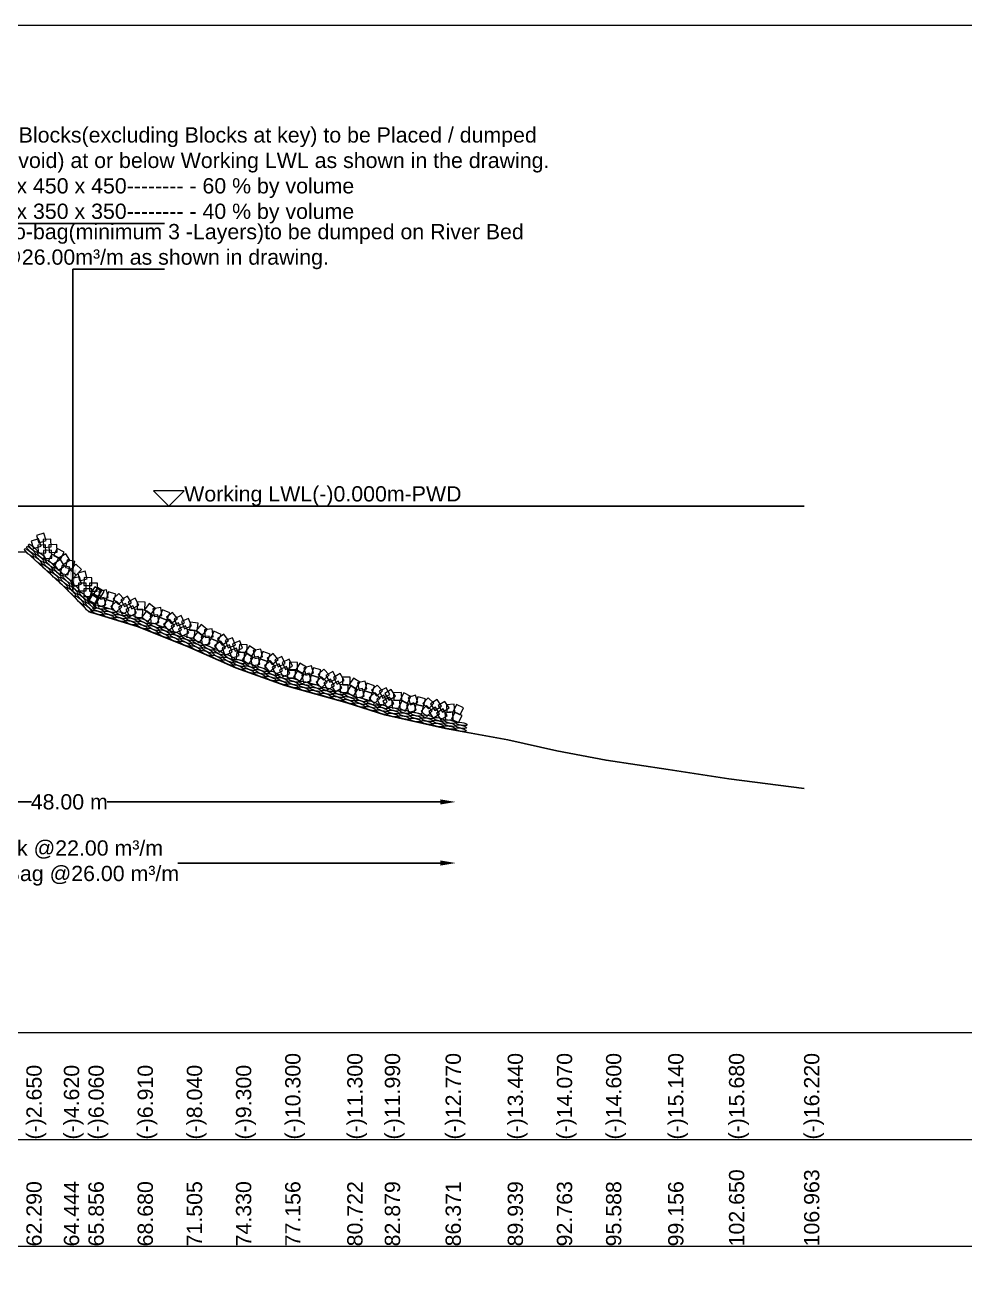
# Model space of a CAD drawing. Header units: inches. Extents: x 66615 to 414904, y -29123 to 90068.
# Drawn here: x 237251 to 240329, y 28355 to 32455 of the extents above; entities that cross this region are included whole.
import ezdxf

# ---------------------------------------------------------------- set-up
doc = ezdxf.new("R2010")
doc.units = ezdxf.units.IN
doc.header["$LTSCALE"] = 7
doc.header["$MEASUREMENT"] = 0
doc.header["$PDMODE"] = 3
for name, color, linetype, lineweight in [('Cross section Data Border', 7, 'Continuous', 9), ('Cross Section Labels', 7, 'Continuous', 9), ('Existing_Bed_Level for Xsection', 7, 'Continuous', 25), ('Long Section Labels', 7, 'Continuous', 9)]:
    doc.layers.add(name, color=color, linetype=linetype, lineweight=lineweight)
doc.styles.get("Standard").update_dxf_attribs({"font": 'arial.ttf'})
doc.dimstyles.new('Appron Lebeling Style', dxfattribs={"dimtxt": 50, "dimasz": 50, "dimexe": 0.18, "dimexo": 0.0625, "dimgap": 0.09, "dimtad": 0, "dimtih": 1, "dimtoh": 1, "dimdec": 4, "dimzin": 0, "dimdsep": 46, "dimtxsty": 'Standard', "dimcen": 0.09, "dimse1": 1, "dimse2": 1, "dimadec": 0, "dimazin": 0, "dimtfac": 1, "dimtdec": 4, "dimtofl": 0, "dimtmove": 0, "dimatfit": 3, "dimfxl": 1, "dimtolj": 1, "dimtzin": 0, "dimarcsym": 0})
doc.dimstyles.get("Standard").update_dxf_attribs({"dimtxt": 0.18, "dimasz": 0.18, "dimexe": 0.18, "dimexo": 0.0625, "dimgap": 0.09, "dimtad": 0, "dimtih": 1, "dimtoh": 1, "dimdec": 4, "dimzin": 0, "dimdsep": 46, "dimtxsty": 'Standard', "dimcen": 0.09, "dimadec": 0, "dimazin": 0, "dimtfac": 1, "dimtdec": 4, "dimtofl": 0, "dimtmove": 0, "dimatfit": 3, "dimfxl": 1, "dimtolj": 1, "dimtzin": 0, "dimarcsym": 0})

# ---------------------------------------------------------------- blocks, each defined once
blk = doc.blocks.new('*D13')
at = {"layer": 'Cross Section Labels', "color": 0, "lineweight": -2}
for p, q in [((236180.7, 29910.4), (237272.5, 29910.4)), ((238611.5, 29910.4), (237519.7, 29910.4))]:
    blk.add_line(p, q, dxfattribs=at)
at = {"layer": 'Cross Section Labels', "color": 0}
for points in [[(236180.7, 29918.7), (236180.7, 29902.1), (236130.7, 29910.4)], [(238611.5, 29918.7), (238611.5, 29902.1), (238661.5, 29910.4)]]:
    blk.add_solid(points, dxfattribs=at)
at = {"layer": 'Defpoints', "color": 0}
for p in [(236130.7, 30879.4), (238661.5, 30145.3), (238661.5, 29910.4)]:
    blk.add_point(p, dxfattribs=at)
at = {"layer": 'Cross Section Labels', "color": 0, "insert": (237396.1, 29910.4), "char_height": 50, "attachment_point": 5}
blk.add_mtext('\\A1;48.00 m', dxfattribs=at)
blk = doc.blocks.new('*D14')
at = {"layer": 'Cross Section Labels', "color": 0, "lineweight": -2}
for p, q in [((236180.7, 29710.4), (237040.5, 29710.4)), ((238611.5, 29710.4), (237751.7, 29710.4))]:
    blk.add_line(p, q, dxfattribs=at)
at = {"layer": 'Cross Section Labels', "color": 0}
for points in [[(236180.7, 29718.7), (236180.7, 29702.1), (236130.7, 29710.4)], [(238611.5, 29718.7), (238611.5, 29702.1), (238661.5, 29710.4)]]:
    blk.add_solid(points, dxfattribs=at)
at = {"layer": 'Defpoints', "color": 0}
for p in [(236130.7, 30879.4), (238661.5, 30145.3), (238661.5, 29710.4)]:
    blk.add_point(p, dxfattribs=at)
at = {"layer": 'Cross Section Labels', "color": 0, "insert": (237396.1, 29710.4), "char_height": 50, "attachment_point": 5}
blk.add_mtext('\\A1;Block @22.00 m³/m ^JGoo Bag @26.00 m³/m ', dxfattribs=at)

msp = doc.modelspace()

# ---------------------------------------------------------------- linework, layer by layer
at = {"layer": 'Cross section Data Border'}
msp.add_lwpolyline([(234660.9187, 29154.87399), (240702.50665, 29154.87399), (240702.50665, 28454.87399), (234660.9187, 28454.87399)], close=True, dxfattribs=at)
msp.add_lwpolyline([(234660.9187, 28804.87399), (240702.50665, 28804.87399)], dxfattribs=at)
at = {"layer": 'Cross Section Labels'}
for points in [[(234560.9187, 32454.87399), (244560.9187, 32454.87399), (244560.9187, 25383.87399), (234560.9187, 25383.87399)], [(237722.3202, 30879.41399), (237772.3202, 30929.41399), (237672.3202, 30929.41399)]]:
    msp.add_lwpolyline(points, close=True, dxfattribs=at)
at = {"layer": 'Existing_Bed_Level for Xsection'}
for points in [[(235560.9187, 30879.41399), (239802.00194, 30879.41399)], [(237136.98761, 30731.21399), (237255.64297, 30728.36399), (237378.42827, 30616.07399), (237458.91964, 30533.99399), (237619.91705, 30485.54399), (237780.93209, 30421.13399), (237941.96274, 30349.31399), (238103.0073, 30292.31399), (238306.27258, 30235.31399), (238429.26069, 30195.98399), (238628.29677, 30151.52399), (238831.64864, 30113.33399), (238992.63209, 30077.42399), (239153.62955, 30047.21399), (239357.05035, 30016.43399), (239556.1769, 29985.65399), (239802.00194, 29954.87399)]]:
    msp.add_lwpolyline(points, dxfattribs=at)
at = {"layer": 'Long Section Labels'}
for points in [[(237303.53708, 30747.71204), (237295.78527, 30772.16265), (237271.33467, 30764.41084), (237279.08647, 30739.96024)], [(237320.84735, 30766.64024), (237313.09555, 30791.09085), (237288.64495, 30783.33904), (237296.39675, 30758.88844)], [(237318.60962, 30752.13055), (237292.98469, 30750.99671), (237294.11853, 30725.37178), (237319.74346, 30726.50562)], [(237335.91989, 30771.05875), (237310.29497, 30769.92491), (237311.42881, 30744.29998), (237337.05373, 30745.43382)], [(237355.99168, 30728.1342), (237354.83744, 30753.75822), (237329.21342, 30752.60397), (237330.36767, 30726.97995)], [(237338.6814, 30709.206), (237337.52716, 30734.83002), (237311.90314, 30733.67577), (237313.05739, 30708.05175)], [(237361.51184, 30709.60508), (237338.746, 30721.42198), (237326.9291, 30698.65614), (237349.69494, 30686.83924)], [(237378.82212, 30728.53328), (237356.05628, 30740.35018), (237344.23938, 30717.58434), (237367.00522, 30705.76744)], [(237398.16938, 30701.83677), (237384.37071, 30723.45896), (237362.74852, 30709.66029), (237376.54719, 30688.0381)], [(237380.8591, 30682.90857), (237367.06043, 30704.53076), (237345.43824, 30690.73209), (237359.23691, 30669.1099)], [(237397.36995, 30679.26109), (237372.32583, 30684.80313), (237366.78379, 30659.759), (237391.82792, 30654.21697)], [(237419.12431, 30653.00873), (237400.19611, 30670.31901), (237382.88583, 30651.39081), (237401.81403, 30634.08053)], [(237414.68023, 30698.18929), (237389.63611, 30703.73133), (237384.09407, 30678.6872), (237409.1382, 30673.14517)], [(237436.43459, 30671.93693), (237417.50639, 30689.24721), (237400.19611, 30670.31901), (237419.12431, 30653.00873)], [(237436.51825, 30623.39305), (237430.10708, 30648.2289), (237405.27123, 30641.81773), (237411.6824, 30616.98188)], [(237454.8319, 30641.35225), (237448.42073, 30666.1881), (237423.58488, 30659.77693), (237429.99605, 30634.94108)], [(237470.12235, 30644.94485), (237444.47367, 30645.2057), (237444.21283, 30619.55702), (237469.8615, 30619.29618)], [(237451.8087, 30626.98565), (237426.16002, 30627.2465), (237425.89918, 30601.59783), (237451.54785, 30601.33698)], [(237469.51736, 30583.03344), (237469.75778, 30608.68232), (237444.10891, 30608.92274), (237443.86848, 30583.27387)], [(237492.33573, 30582.19083), (237470.24594, 30595.22784), (237457.20893, 30573.13805), (237479.29872, 30560.10104)], [(237493.981, 30576.6608), (237472.17182, 30590.16198), (237458.67064, 30568.35279), (237480.47983, 30554.85161)], [(237487.83101, 30600.99264), (237488.07143, 30626.64151), (237462.42256, 30626.88194), (237462.18213, 30601.23306)], [(237501.37258, 30601.2227), (237479.56339, 30614.72388), (237466.06221, 30592.91469), (237487.8714, 30579.41351)], [(237510.64938, 30600.15002), (237488.55959, 30613.18704), (237475.52258, 30591.09725), (237497.61237, 30578.06024)], [(237517.83221, 30605.09475), (237492.86168, 30599.23004), (237498.72639, 30574.2595), (237523.69692, 30580.12421)], [(237548.81794, 30590.87071), (237524.25604, 30598.26229), (237516.86447, 30573.70038), (237541.42637, 30566.30881)], [(237575.53228, 30574.35143), (237557.94565, 30593.02315), (237539.27394, 30575.43652), (237556.86057, 30556.7648)], [(237510.44064, 30580.53284), (237485.4701, 30574.66813), (237491.33481, 30549.6976), (237516.30535, 30555.56231)], [(237541.42637, 30566.30881), (237516.86447, 30573.70038), (237509.47289, 30549.13848), (237534.0348, 30541.74691)], [(237568.14071, 30549.78953), (237550.55408, 30568.46124), (237531.88236, 30550.87461), (237549.46899, 30532.2029)], [(237579.80699, 30560.3063), (237557.20763, 30548.17404), (237569.33989, 30525.57469), (237591.93925, 30537.70695)], [(237587.19856, 30584.86821), (237564.59921, 30572.73595), (237576.73147, 30550.13659), (237599.33082, 30562.26885)], [(237616.50531, 30530.32921), (237604.35506, 30552.91889), (237581.76537, 30540.76864), (237593.91563, 30518.17895)], [(237623.89689, 30554.89111), (237611.74663, 30577.4808), (237589.15695, 30565.33054), (237601.3072, 30542.74086)], [(237644.29667, 30565.14962), (237618.65845, 30565.9271), (237617.88097, 30540.28889), (237643.51919, 30539.51141)], [(237678.73108, 30544.52966), (237658.19611, 30559.89968), (237642.82609, 30539.36471), (237663.36106, 30523.99469)], [(237695.46784, 30546.93659), (237670.07772, 30543.29453), (237673.71979, 30517.90441), (237699.1099, 30521.54648)], [(237636.90509, 30540.58772), (237611.26688, 30541.3652), (237610.4894, 30515.72698), (237636.12761, 30514.9495)], [(237669.2044, 30520.71443), (237648.66943, 30536.08445), (237633.29941, 30515.54948), (237653.83438, 30500.17946)], [(237685.94116, 30523.12137), (237660.55104, 30519.4793), (237664.19311, 30494.08919), (237689.58322, 30497.73125)], [(237715.55331, 30506.22287), (237691.73808, 30515.74955), (237682.2114, 30491.93433), (237706.02663, 30482.40765)], [(237725.07999, 30530.0381), (237701.26476, 30539.56478), (237691.73808, 30515.74955), (237715.55331, 30506.22287)], [(237740.70847, 30487.41435), (237724.83515, 30507.56281), (237704.68669, 30491.68949), (237720.56001, 30471.54103)], [(237750.23514, 30511.22957), (237734.36183, 30531.37803), (237714.21337, 30515.50471), (237730.08669, 30495.35626)], [(237762.78257, 30520.67769), (237739.20226, 30510.58355), (237749.2964, 30487.00324), (237772.8767, 30497.09738)], [(237796.69729, 30487.58411), (237786.58438, 30511.15637), (237763.01212, 30501.04346), (237773.12503, 30477.4712)], [(237753.25589, 30496.86246), (237729.67558, 30486.76833), (237739.76972, 30463.18802), (237763.35003, 30473.28216)], [(237787.17061, 30463.76889), (237777.0577, 30487.34115), (237753.48544, 30477.22824), (237763.59835, 30453.65598)], [(237808.39483, 30472.19034), (237782.92479, 30475.22346), (237779.89167, 30449.75343), (237805.36171, 30446.72031)], [(237817.92151, 30496.00556), (237792.45147, 30499.03869), (237789.41835, 30473.56865), (237814.88839, 30470.53553)], [(237837.15159, 30451.85923), (237817.23145, 30468.01815), (237801.07253, 30448.09802), (237820.99266, 30431.9391)], [(237847.5995, 30475.28494), (237827.67936, 30491.44386), (237811.52044, 30471.52373), (237831.44057, 30455.3648)], [(237864.41737, 30477.03753), (237838.90456, 30474.38811), (237841.55398, 30448.87531), (237867.06678, 30451.52473)], [(237893.34819, 30458.9974), (237869.92248, 30469.44531), (237859.47457, 30446.01961), (237882.90027, 30435.5717)], [(237853.96945, 30453.61182), (237828.45665, 30450.96241), (237831.10607, 30425.4496), (237856.61887, 30428.09902)], [(237882.90027, 30435.5717), (237859.47457, 30446.01961), (237849.02666, 30422.59391), (237872.45236, 30412.14599)], [(237907.30303, 30415.79676), (237892.2273, 30436.54875), (237871.47531, 30421.47302), (237886.55104, 30400.72103)], [(237917.75094, 30439.22246), (237902.67521, 30459.97445), (237881.92323, 30444.89872), (237896.99895, 30424.14674)], [(237920.20926, 30424.74851), (237896.25334, 30415.58136), (237905.42049, 30391.62545), (237929.37641, 30400.79259)], [(237930.65717, 30448.17421), (237906.70126, 30439.00707), (237915.8684, 30415.05115), (237939.82432, 30424.2183)], [(237963.25591, 30413.78358), (237954.06969, 30437.73218), (237930.12108, 30428.54596), (237939.3073, 30404.59736)], [(237978.94623, 30424.53918), (237953.37458, 30426.54246), (237951.37131, 30400.9708), (237976.94296, 30398.96753)], [(237952.80799, 30390.35787), (237943.62177, 30414.30648), (237919.67317, 30405.12026), (237928.85939, 30381.17165)], [(237970.38794, 30400.35906), (237944.81629, 30402.36234), (237942.81301, 30376.79069), (237968.38467, 30374.78741)], [(237998.61431, 30383.3211), (237977.47607, 30397.8503), (237962.94688, 30376.71206), (237984.08511, 30362.18287)], [(238007.1726, 30407.50122), (237986.03437, 30422.03041), (237971.50517, 30400.89218), (237992.64341, 30386.36298)], [(238015.24035, 30386.40118), (237990.01781, 30381.73793), (237994.68107, 30356.51539), (238019.90361, 30361.17864)], [(238023.79865, 30410.5813), (237998.57611, 30405.91805), (238003.23936, 30380.69551), (238028.4619, 30385.35876)], [(238054.06833, 30394.89102), (238029.88821, 30403.44932), (238021.32992, 30379.2692), (238045.51004, 30370.7109)], [(238079.96169, 30377.11249), (238063.28857, 30396.60427), (238043.79679, 30379.93114), (238060.46991, 30360.43936)], [(238092.11779, 30387.05903), (238068.96384, 30376.02196), (238080.00092, 30352.86801), (238103.15487, 30363.90508)], [(238045.51004, 30370.7109), (238021.32992, 30379.2692), (238012.77162, 30355.08908), (238036.95174, 30346.53079)], [(238071.4034, 30352.93237), (238054.73027, 30372.42415), (238035.2385, 30355.75103), (238051.91162, 30336.25925)], [(238083.5595, 30362.87892), (238060.40555, 30351.84184), (238071.44263, 30328.68789), (238094.59658, 30339.72497)], [(238118.78152, 30331.18029), (238107.726, 30354.32544), (238084.58085, 30343.26993), (238095.63636, 30320.12477)], [(238127.33981, 30355.36041), (238116.2843, 30378.50556), (238093.13914, 30367.45005), (238104.19466, 30344.30489)], [(238136.35488, 30342.78881), (238110.70655, 30343.08121), (238110.41415, 30317.43288), (238136.06248, 30317.14048)], [(238143.28055, 30367.48613), (238117.63221, 30367.77853), (238117.33982, 30342.1302), (238142.98815, 30341.8378)], [(238172.58095, 30352.36971), (238150.52029, 30365.45595), (238137.43405, 30343.39529), (238159.49471, 30330.30905)], [(238188.9644, 30356.55239), (238164.10926, 30350.21642), (238170.44524, 30325.36128), (238195.30038, 30331.69725)], [(238220.21364, 30342.917), (238195.51631, 30349.84266), (238188.59065, 30325.14534), (238213.28797, 30318.21968)], [(238247.23565, 30326.90597), (238229.299, 30345.2417), (238210.96327, 30327.30504), (238228.89993, 30308.96931)], [(238165.65529, 30327.67239), (238143.59463, 30340.75863), (238130.50838, 30318.69797), (238152.56905, 30305.61173)], [(238182.03874, 30331.85507), (238157.1836, 30325.51909), (238163.51958, 30300.66396), (238188.37471, 30306.99993)], [(238213.28797, 30318.21968), (238188.59065, 30325.14534), (238181.66498, 30300.44802), (238206.36231, 30293.52236)], [(238240.30999, 30302.20865), (238222.37333, 30320.54437), (238204.03761, 30302.60772), (238221.97426, 30284.27199)], [(238251.77526, 30312.94421), (238229.40943, 30300.38666), (238241.96698, 30278.02083), (238264.33281, 30290.57838)], [(238258.70092, 30337.64153), (238236.33509, 30325.08398), (238248.89265, 30302.71815), (238271.25848, 30315.2757)], [(238289.03403, 30283.66662), (238276.45867, 30306.02244), (238254.10285, 30293.44708), (238266.67821, 30271.09126)], [(238295.9597, 30308.36394), (238283.38434, 30330.71977), (238261.02851, 30318.1444), (238273.60387, 30295.78858)], [(238316.16179, 30319.00648), (238290.51346, 30319.29887), (238290.22106, 30293.65054), (238315.86939, 30293.35814)], [(238347.91239, 30302.43052), (238326.33856, 30316.30467), (238312.46441, 30294.73083), (238334.03825, 30280.85668)], [(238364.43617, 30306.019), (238339.36849, 30300.58447), (238344.80301, 30275.5168), (238369.87069, 30280.95132)], [(238309.23613, 30294.30916), (238283.58779, 30294.60155), (238283.2954, 30268.95322), (238308.94373, 30268.66082)], [(238340.09962, 30277.99933), (238318.52578, 30291.87348), (238304.65163, 30270.29964), (238326.22547, 30256.42549)], [(238356.62339, 30281.58781), (238331.55571, 30276.15328), (238336.99024, 30251.08561), (238362.05791, 30256.52013)], [(238387.35999, 30266.83314), (238362.9288, 30274.64591), (238355.11602, 30250.21472), (238379.54721, 30242.40195)], [(238395.17276, 30291.26433), (238370.74157, 30299.0771), (238362.9288, 30274.64591), (238387.35999, 30266.83314)], [(238413.78636, 30249.85699), (238396.52335, 30268.82832), (238377.55203, 30251.56531), (238394.81503, 30232.59399)], [(238421.59913, 30274.28818), (238404.33613, 30293.25951), (238385.3648, 30275.9965), (238402.62781, 30257.02518)], [(238425.63173, 30260.17164), (238402.82712, 30248.42972), (238414.56904, 30225.62512), (238437.37364, 30237.36703)], [(238433.4445, 30284.60283), (238410.6399, 30272.86091), (238422.38181, 30250.05631), (238445.18642, 30261.79822)], [(238464.26023, 30257.38295), (238450.50456, 30279.03253), (238428.85499, 30265.27686), (238442.61066, 30243.62728)], [(238483.86279, 30269.09312), (238458.23566, 30268.01021), (238459.31857, 30242.38308), (238484.9457, 30243.46599)], [(238513.93139, 30255.56909), (238491.20095, 30267.45395), (238479.31609, 30244.72351), (238502.04653, 30232.83866)], [(238530.06707, 30260.624), (238505.58731, 30252.96477), (238513.24654, 30228.48501), (238537.7263, 30236.14424)], [(238458.66843, 30232.34989), (238444.91276, 30253.99946), (238423.26319, 30240.24379), (238437.01886, 30218.59422)], [(238478.27099, 30244.06006), (238452.64385, 30242.97715), (238453.72677, 30217.35002), (238479.3539, 30218.43293)], [(238508.33959, 30230.53603), (238485.60915, 30242.42089), (238473.72429, 30219.69045), (238496.45473, 30207.80559)], [(238524.47527, 30235.59094), (238499.99551, 30227.9317), (238507.65474, 30203.45194), (238532.1345, 30211.11118)], [(238556.4105, 30223.65027), (238531.37743, 30229.24207), (238525.78563, 30204.20901), (238550.8187, 30198.61721)], [(238562.0023, 30248.68333), (238536.96923, 30254.27513), (238531.37743, 30229.24207), (238556.4105, 30223.65027)], [(238584.25194, 30209.11079), (238565.35818, 30226.45865), (238548.01032, 30207.56489), (238566.90408, 30190.21703)], [(238589.84374, 30234.14385), (238570.94998, 30251.49171), (238553.60212, 30232.59795), (238572.49588, 30215.25009)], [(238595.12524, 30220.44551), (238573.46472, 30206.70709), (238587.20315, 30185.04657), (238608.86367, 30198.78499)], [(238600.71704, 30245.47858), (238579.05652, 30231.74015), (238592.79495, 30210.07963), (238614.45547, 30223.81805)], [(238639.49168, 30218.24035), (238625.73601, 30239.88992), (238604.08643, 30226.13425), (238617.84211, 30204.48468)], [(238656.40024, 30230.95572), (238630.82498, 30228.99899), (238632.78171, 30203.42374), (238658.35696, 30205.38046)], [(238686.91279, 30218.46556), (238663.79006, 30229.56789), (238652.68773, 30206.44516), (238675.81046, 30195.34283)], [(238633.89988, 30193.20729), (238620.14421, 30214.85686), (238598.49463, 30201.10119), (238612.2503, 30179.45162)], [(238651.66587, 30205.74643), (238626.09061, 30203.7897), (238628.04734, 30178.21445), (238653.62259, 30180.17117)], [(238682.17842, 30193.25627), (238659.05569, 30204.3586), (238647.95336, 30181.23587), (238671.07609, 30170.13354)]]:
    msp.add_lwpolyline(points, close=True, dxfattribs=at)
for centre, major_axis in [((237277.25241, 30741.42947), (13.99846, -12.80191)), ((237264.17353, 30727.12816), (13.99846, -12.80191)), ((237270.71297, 30734.27882), (13.99846, -12.80191)), ((237292.17044, 30701.52434), (13.99846, -12.80191)), ((237298.70988, 30708.67499), (13.99846, -12.80191)), ((237305.24932, 30715.82564), (13.99846, -12.80191)), ((237320.16735, 30675.92051), (13.99846, -12.80191)), ((237326.70679, 30683.07117), (13.99846, -12.80191)), ((237333.24623, 30690.22182), (13.99846, -12.80191)), ((237354.7037, 30657.46734), (13.99846, -12.80191)), ((237361.24314, 30664.61799), (13.99846, -12.80191)), ((237348.16426, 30650.31669), (13.99846, -12.80191)), ((237376.16118, 30624.71286), (13.99846, -12.80191)), ((237382.70061, 30631.86352), (13.99846, -12.80191)), ((237389.24005, 30639.01417), (13.99846, -12.80191)), ((237403.1978, 30597.73541), (13.28182, -13.54396)), ((237410.11629, 30604.51999), (13.28182, -13.54396)), ((237417.03478, 30611.30458), (13.28182, -13.54396)), ((237436.67993, 30577.43207), (13.28182, -13.54396)), ((237443.59842, 30584.21666), (13.28182, -13.54396)), ((237429.76144, 30570.64748), (13.28182, -13.54396)), ((237456.32509, 30543.55956), (13.28182, -13.54396)), ((237463.24358, 30550.34415), (13.28182, -13.54396)), ((237470.16207, 30557.12873), (13.28182, -13.54396)), ((237491.15851, 30539.47104), (18.16489, -5.46648)), ((237493.95088, 30548.74998), (18.16489, -5.46648)), ((237488.36614, 30530.1921), (18.16489, -5.46648)), ((237524.69592, 30519.25914), (18.16489, -5.46648)), ((237527.48829, 30528.53808), (18.16489, -5.46648)), ((237530.28067, 30537.81703), (18.16489, -5.46648)), ((237561.02571, 30508.32618), (18.16489, -5.46648)), ((237563.81808, 30517.60513), (18.16489, -5.46648)), ((237566.61045, 30526.88407), (18.16489, -5.46648)), ((237597.35549, 30497.39323), (18.16489, -5.46648)), ((237600.14787, 30506.67217), (18.16489, -5.46648)), ((237602.94024, 30515.95111), (18.16489, -5.46648)), ((237640.9104, 30503.23748), (17.61268, -7.04551)), ((237633.71247, 30485.24376), (17.61268, -7.04551)), ((237637.31143, 30494.24062), (17.61268, -7.04551)), ((237668.93783, 30471.15274), (17.61268, -7.04551)), ((237672.5368, 30480.1496), (17.61268, -7.04551)), ((237676.13576, 30489.14646), (17.61268, -7.04551)), ((237704.16319, 30457.06172), (17.61268, -7.04551)), ((237707.76216, 30466.05859), (17.61268, -7.04551)), ((237711.36113, 30475.05545), (17.61268, -7.04551)), ((237746.58649, 30460.96443), (17.61268, -7.04551)), ((237739.38855, 30442.97071), (17.61268, -7.04551)), ((237742.98752, 30451.96757), (17.61268, -7.04551)), ((237774.61392, 30428.87969), (17.61268, -7.04551)), ((237778.21288, 30437.87655), (17.61268, -7.04551)), ((237781.81185, 30446.87341), (17.61268, -7.04551)), ((237809.56992, 30413.6665), (17.32461, -7.72681)), ((237813.51691, 30422.51621), (17.32461, -7.72681)), ((237817.4639, 30431.36592), (17.32461, -7.72681)), ((237852.11312, 30415.9123), (17.32461, -7.72681)), ((237844.21914, 30398.21288), (17.32461, -7.72681)), ((237848.16613, 30407.06259), (17.32461, -7.72681)), ((237878.86836, 30382.75926), (17.32461, -7.72681)), ((237882.81535, 30391.60897), (17.32461, -7.72681)), ((237886.76234, 30400.45868), (17.32461, -7.72681)), ((237917.46457, 30376.15534), (17.32461, -7.72681)), ((237921.41156, 30385.00506), (17.32461, -7.72681)), ((237913.51758, 30367.30563), (17.32461, -7.72681)), ((237947.94611, 30352.33577), (17.88254, -6.32933)), ((237951.17925, 30361.47048), (17.88254, -6.32933)), ((237954.41238, 30370.60519), (17.88254, -6.32933)), ((237983.71119, 30339.6771), (17.88254, -6.32933)), ((237986.94433, 30348.81181), (17.88254, -6.32933)), ((237990.17746, 30357.94652), (17.88254, -6.32933)), ((238022.70941, 30336.15314), (17.88254, -6.32933)), ((238025.94254, 30345.28785), (17.88254, -6.32933)), ((238061.70762, 30332.62918), (17.88254, -6.32933)), ((238019.47627, 30327.01843), (17.88254, -6.32933)), ((238055.24136, 30314.35976), (17.88254, -6.32933)), ((238058.47449, 30323.49447), (17.88254, -6.32933)), ((238091.00644, 30301.70109), (17.88254, -6.32933)), ((238094.23957, 30310.8358), (17.88254, -6.32933)), ((238097.4727, 30319.97051), (17.88254, -6.32933)), ((238129.55322, 30299.96561), (18.26504, -5.12191)), ((238132.16959, 30309.29571), (18.26504, -5.12191)), ((238168.69967, 30299.05189), (18.26504, -5.12191)), ((238126.93686, 30290.63552), (18.26504, -5.12191)), ((238163.46694, 30280.39169), (18.26504, -5.12191)), ((238166.08331, 30289.72179), (18.26504, -5.12191)), ((238199.99702, 30270.14786), (18.26504, -5.12191)), ((238202.61339, 30279.47796), (18.26504, -5.12191)), ((238205.22975, 30288.80806), (18.26504, -5.12191)), ((238236.52711, 30259.90403), (18.26504, -5.12191)), ((238239.14347, 30269.23413), (18.26504, -5.12191)), ((238241.75983, 30278.56423), (18.26504, -5.12191)), ((238275.67355, 30258.9903), (18.26504, -5.12191)), ((238278.28991, 30268.3204), (18.26504, -5.12191)), ((238315.6362, 30257.75315), (18.06822, -5.77798)), ((238273.05719, 30249.6602), (18.26504, -5.12191)), ((238309.73321, 30239.29403), (18.06822, -5.77798)), ((238312.68471, 30248.52359), (18.06822, -5.77798)), ((238345.86966, 30227.73807), (18.06822, -5.77798)), ((238348.82115, 30236.96763), (18.06822, -5.77798)), ((238351.77264, 30246.19719), (18.06822, -5.77798)), ((238382.0061, 30216.1821), (18.06822, -5.77798)), ((238384.95759, 30225.41166), (18.06822, -5.77798)), ((238387.90909, 30234.64122), (18.06822, -5.77798)), ((238421.09404, 30213.8557), (18.06822, -5.77798)), ((238424.04553, 30223.08526), (18.06822, -5.77798)), ((238458.66437, 30214.23792), (18.51334, -4.13545)), ((238418.14255, 30204.62614), (18.06822, -5.77798)), ((238454.43945, 30195.32405), (18.51334, -4.13545)), ((238456.55191, 30204.78099), (18.51334, -4.13545)), ((238491.46614, 30187.05316), (18.51334, -4.13545)), ((238493.57859, 30196.51009), (18.51334, -4.13545)), ((238495.69105, 30205.96703), (18.51334, -4.13545)), ((238528.49282, 30178.78226), (18.51334, -4.13545)), ((238530.60528, 30188.2392), (18.51334, -4.13545)), ((238532.71773, 30197.69613), (18.51334, -4.13545)), ((238565.5195, 30170.51137), (18.51334, -4.13545)), ((238567.63196, 30179.96831), (18.51334, -4.13545)), ((238569.74442, 30189.42524), (18.51334, -4.13545)), ((238604.65864, 30171.69741), (18.51334, -4.13545)), ((238606.7711, 30181.15435), (18.51334, -4.13545)), ((238643.05993, 30173.39994), (18.64367, -3.50133)), ((238602.54618, 30162.24048), (18.51334, -4.13545)), ((238639.48285, 30154.35292), (18.64367, -3.50133)), ((238641.27139, 30163.87643), (18.64367, -3.50133)), ((238676.77019, 30147.35026), (18.64367, -3.50133)), ((238678.55873, 30156.87377), (18.64367, -3.50133)), ((238680.34727, 30166.39728), (18.64367, -3.50133))]:
    msp.add_ellipse(centre, major_axis=major_axis, ratio=0.255, dxfattribs=at)

# ---------------------------------------------------------------- texts
at = {"layer": 'Cross Section Labels', "char_height": 50}
for s, insert, attachment_point in [(' Assorted 2 Layers C.C Blocks(excluding Blocks at key) to be Placed / dumped^J@22.00 m³/m (excluding void) at or below Working LWL as shown in the drawing.^J450 x 450 x 450-------- - 60 % by volume^J350 x 350 x 350-------- - 40 % by volume', (237708.04305, 31804.87399), 8), ('200Kg Sand Filled Geo-bag(minimum 3 -Layers)to be dumped on River Bed^J@26.00m³/m as shown in drawing.', (237708.04305, 31654.87399), 8), ('Working LWL(-)0.000m-PWD', (237772.3202, 30879.41399), 7)]:
    msp.add_mtext(s, dxfattribs=dict(at, insert=insert, attachment_point=attachment_point))
at = {"layer": 'Long Section Labels', "char_height": 50, "attachment_point": 1, "rotation": 90}
for s, insert in [('(-)10.300', (238103.0073, 28804.87399)), ('(-)11.300', (238306.27258, 28804.87399)), ('(-)11.990', (238429.26069, 28804.87399)), ('(-)12.770', (238628.29677, 28804.87399)), ('(-)13.440', (238831.64864, 28804.87399)), ('(-)14.070', (238992.63209, 28804.87399)), ('(-)14.600', (239153.62955, 28804.87399)), ('(-)15.140', (239357.05035, 28804.87399)), ('(-)15.680', (239556.1769, 28804.87399)), ('(-)16.220', (239802.00194, 28804.87399)), ('(-)2.650', (237255.64297, 28804.87399)), ('(-)4.620', (237378.42827, 28804.87399)), ('(-)6.060', (237458.91964, 28804.87399)), ('(-)6.910', (237619.91705, 28804.87399)), ('(-)8.040', (237780.93209, 28804.87399)), ('(-)9.300', (237941.96274, 28804.87399)), ('102.650', (239556.1769, 28454.87399)), ('106.963', (239802.00194, 28454.87399)), ('62.290', (237255.64297, 28454.87399)), ('64.444', (237378.42827, 28454.87399)), ('65.856', (237458.91964, 28454.87399)), ('68.680', (237619.91705, 28454.87399)), ('71.505', (237780.93209, 28454.87399)), ('74.330', (237941.96274, 28454.87399)), ('77.156', (238103.0073, 28454.87399)), ('80.722', (238306.27258, 28454.87399)), ('82.879', (238429.26069, 28454.87399)), ('86.371', (238628.29677, 28454.87399)), ('89.939', (238831.64864, 28454.87399)), ('92.763', (238992.63209, 28454.87399)), ('95.588', (239153.62955, 28454.87399)), ('99.156', (239357.05035, 28454.87399))]:
    msp.add_mtext(s, dxfattribs=dict(at, insert=insert))

# ---------------------------------------------------------------- dimensions: what is measured, and where the dimension line sits
at = {"layer": 'Cross Section Labels'}
for base, text, picture, middle in [((238661.53464, 29910.41399), '48.00 m', '*D13', (237396.12742, 29910.41399)), ((238661.53464, 29710.41399), 'Block @22.00 m³/m ^JGoo Bag @26.00 m³/m ', '*D14', (237396.12742, 29710.41399))]:
    dim = msp.add_linear_dim(base=base, p1=(236130.7202, 30879.41399), p2=(238661.53464, 30145.28184), text=text, dimstyle='Appron Lebeling Style', dxfattribs=at)
    dim.commit()
    dim.dimension.update_dxf_attribs({"geometry": picture, "text_midpoint": middle})

# ---------------------------------------------------------------- leaders
at = {"layer": 'Cross Section Labels', "annotation_type": 0, "has_hookline": 1, "hookline_direction": 0}
for points, text_width in [([(236831.48776, 30867.8711), (236831.48776, 31804.87399), (237707.95305, 31804.87399)], 2510.77763), ([(237408.04305, 30599.42126), (237408.04305, 31654.87399), (237707.95305, 31654.87399)], 2345.7367)]:
    msp.add_leader(points, dimstyle='Standard', override={"dimasz": 72}, dxfattribs=dict(at, text_width=text_width))

doc.saveas('drawing.dxf')
